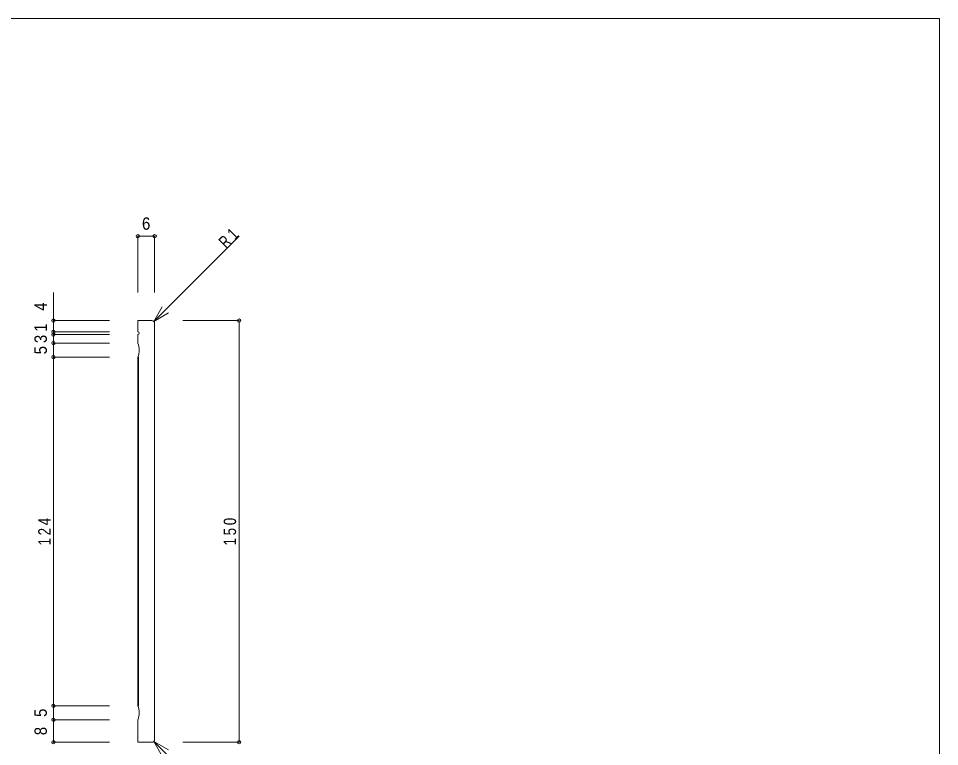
# Model space of a CAD drawing. Units: millimetres on the paper, with parts at other scales. Extents: x -141 to 141, y -98 to 98.
# Drawn here: x -22.7 to 141, y -32 to 97.5 of the extents above; entities that cross this region are included whole.
import ezdxf
from ezdxf.enums import TextEntityAlignment as Align

# ---------------------------------------------------------------- set-up
doc = ezdxf.new("R2010")
doc.units = ezdxf.units.MM
doc.header["$PDMODE"] = 32
doc.header["$PDSIZE"] = 0.6
for name, color, linetype, lineweight in [('4-0_ＫＢ製品', 2, 'Continuous', 9), ('4-2_ハッチ', 7, 'Continuous', 9), ('4-3_寸法', 4, 'Continuous', 9), ('4-4_引出線字', 4, 'Continuous', 9), ('4-5_文字', 7, 'Continuous', 9), ('F-0_図面枠', 5, 'Continuous', 9)]:
    doc.layers.add(name, color=color, linetype=linetype, lineweight=lineweight)
doc.styles.add('HGｺﾞｼｯｸM', font='')
doc.styles.get('HGｺﾞｼｯｸM').set_extended_font_data('HGｺﾞｼｯｸM')

msp = doc.modelspace()

# ---------------------------------------------------------------- linework, layer by layer
at = {"layer": '4-0_ＫＢ製品'}
for p, q in [((-1.5, 43.75), (-1.5, 41.75)), ((1, 43.75), (-1.5, 43.75)), ((1.5, -30.75), (1.5, 43.25)), ((-1.5, 41.25), (-1.5, 39.75)), ((-1.5, 37.25), (-1.5, -24.75)), ((-1.5, -27.25), (-1.5, -31.25)), ((1, -31.25), (-1.5, -31.25))]:
    msp.add_line(p, q, dxfattribs=at)
for centre, radius, start, end in [((1, 43.25), 0.5, 0, 90), ((-1.5, 41.5), 0.25, 270, 90), ((-4.5, 38.5), 3.25, 337.38014, 22.61986), ((-4.5, -26), 3.25, 337.38014, 22.61986), ((1, -30.75), 0.5, 270, 0)]:
    msp.add_arc(centre, radius, start, end, dxfattribs=at)
at = {"layer": '4-2_ハッチ'}
msp.add_line((-1.35, -24.75), (-1.35, 37.25), dxfattribs=at)
at = {"layer": '4-3_寸法'}
for p, q in [((-1.5, 58.75), (1.5, 58.75)), ((-1.5, 58.75), (-1.5, 48.75)), ((1.5, 58.75), (1.5, 48.75)), ((-16.5, 48.75), (-16.5, 41.75)), ((-16.5, 43.75), (-6.5, 43.75)), ((16.5, 43.75), (6.5, 43.75)), ((16.5, 43.75), (16.5, -31.25)), ((-16.5, 41.75), (-6.5, 41.75)), ((-16.5, 41.75), (-16.5, 41.25)), ((-16.5, 41.25), (-6.5, 41.25)), ((-16.5, 41.25), (-16.5, 39.75)), ((-16.5, 39.75), (-6.5, 39.75)), ((-16.5, 39.75), (-16.5, 37.25)), ((-16.5, 37.25), (-6.5, 37.25)), ((-16.5, 37.25), (-16.5, -24.75)), ((-16.5, -24.75), (-6.5, -24.75)), ((-16.5, -24.75), (-16.5, -27.25)), ((-16.5, -27.25), (-6.5, -27.25)), ((-16.5, -27.25), (-16.5, -31.25)), ((-16.5, -31.25), (-6.5, -31.25)), ((16.5, -31.25), (6.5, -31.25))]:
    msp.add_line(p, q, dxfattribs=at)
for p in [(-1.5, 58.75), (1.5, 58.75), (-16.5, 43.75), (16.5, 43.75), (-16.5, 41.75), (-16.5, 41.25), (-16.5, 39.75), (-16.5, 37.25), (-16.5, -24.75), (-16.5, -27.25), (-16.5, -31.25), (16.5, -31.25)]:
    msp.add_point(p, dxfattribs=at)
at = {"layer": '4-4_引出線字'}
for p, q in [((1.354, 43.604), (16.5, 58.75)), ((1.354, 43.604), (2.854, 46.202)), ((1.354, 43.604), (3.952, 45.104)), ((1.354, -31.104), (16.5, -46.25)), ((1.354, -31.104), (3.952, -32.604)), ((1.354, -31.104), (2.854, -33.702))]:
    msp.add_line(p, q, dxfattribs=at)
at = {"layer": '4-5_文字'}
for p, q in [((-1.5, 37.25), (-1.35, 37.25)), ((-1.5, -24.75), (-1.35, -24.75))]:
    msp.add_line(p, q, dxfattribs=at)
at = {"layer": 'F-0_図面枠'}
for p, q in [((-141, 97.5), (141, 97.5)), ((141, 97.5), (141, -97.5))]:
    msp.add_line(p, q, dxfattribs=at)

# ---------------------------------------------------------------- texts
at = {"layer": '4-3_寸法', "color": 7, "style": 'HGｺﾞｼｯｸM', "width": 0.9}
msp.add_text('6', height=2.199, dxfattribs=at).set_placement((-0.75, 59.25), align=Align.BOTTOM_LEFT)
for s, p in [('4', (-17, 45.5)), ('1', (-17, 41.75)), ('3', (-17, 39.75)), ('5', (-17, 37.75)), ('5', (-17, -26.75)), ('8', (-17, -30))]:
    msp.add_text(s, height=2.199, rotation=90, dxfattribs=at).set_placement(p, align=Align.BOTTOM_LEFT)
at = {"layer": '4-3_寸法', "color": 7, "char_height": 2.199, "attachment_point": 7, "rotation": 90, "style": 'HGｺﾞｼｯｸM'}
for s, insert in [('\\T1.38;\\W0.8;124', (-17, 3.75)), ('\\T1.38;\\W0.8;150', (16, 3.75))]:
    msp.add_mtext(s, dxfattribs=dict(at, insert=insert))
at = {"layer": '4-5_文字', "insert": (14.202, 56.452), "char_height": 2.199, "attachment_point": 7, "rotation": 45, "style": 'HGｺﾞｼｯｸM'}
msp.add_mtext('\\T1.36;\\W0.75;R1', dxfattribs=at)

doc.saveas('drawing.dxf')
